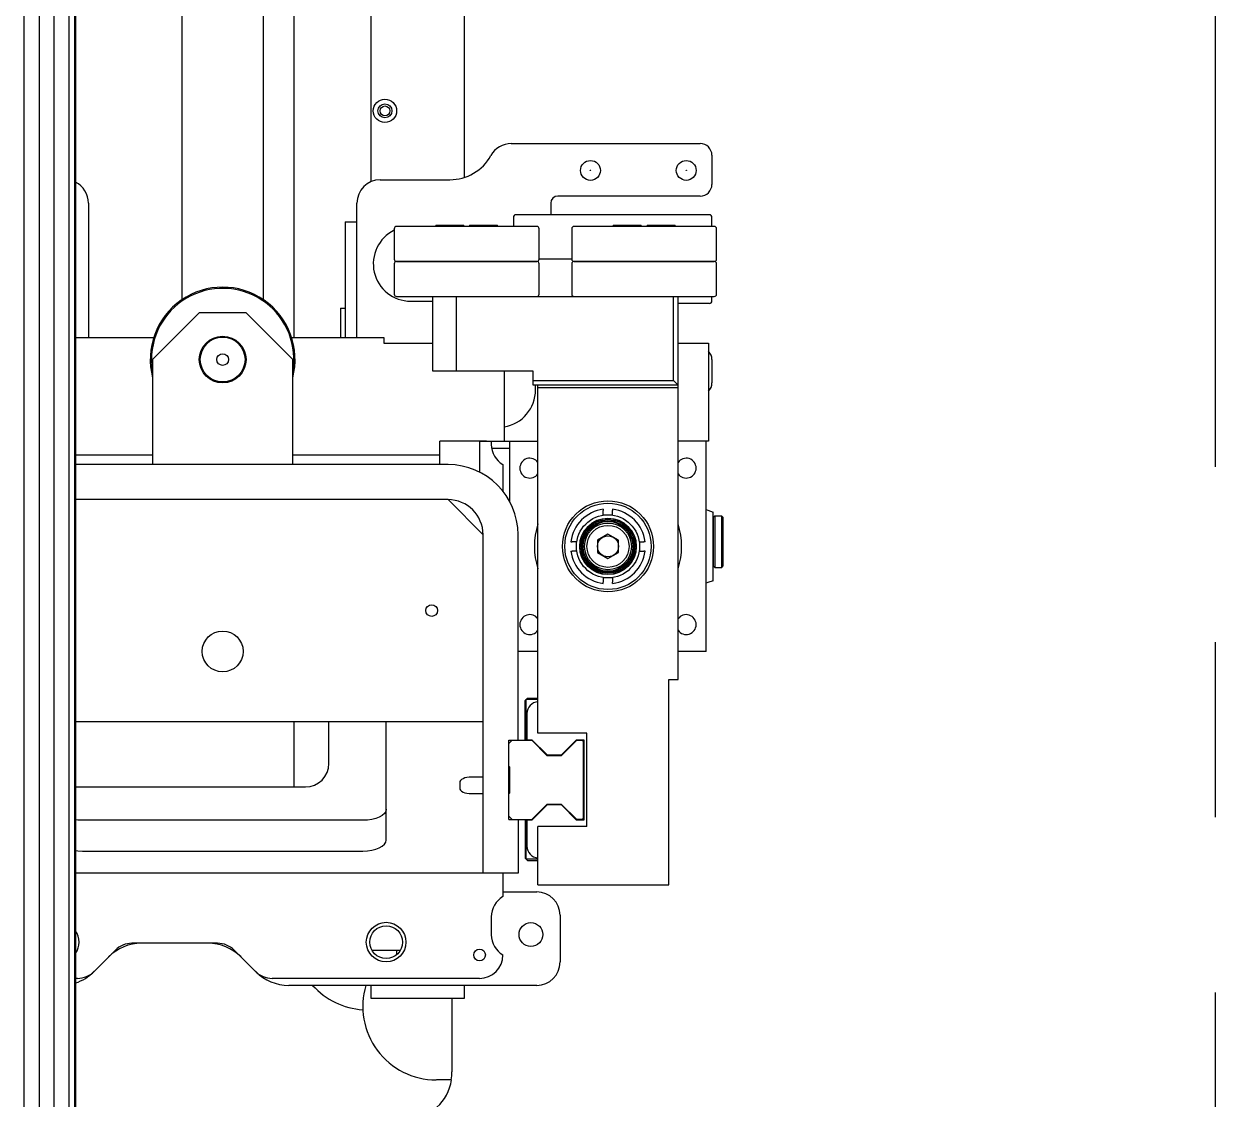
# Model space of a CAD drawing. Header units: inches. Extents: x -347369 to -260369, y 119522 to 149869.
# Drawn here: x -282840 to -282330, y 137604 to 138064 of the extents above; entities that cross this region are included whole.
import ezdxf

# ---------------------------------------------------------------- set-up
doc = ezdxf.new("R2010")
doc.units = ezdxf.units.IN
doc.header["$LTSCALE"] = 300
doc.linetypes.add('CENTRO', pattern=[2, 1.25, -0.25, 0.25, -0.25])
for name, color, linetype in [('ASSI', 254, 'CENTRO'), ('MACCHINA', 40, 'Continuous'), ('QUOTE', 7, 'Continuous')]:
    doc.layers.add(name, color=color, linetype=linetype)

# ---------------------------------------------------------------- blocks, each defined once
blk = doc.blocks.new('A$C27be3406')
at = {"layer": 'ASSI'}
blk.add_line((0, 2250), (0, -3750), dxfattribs=at)
at = {"layer": 'MACCHINA'}
for p, q in [((-510.14, 131.85), (-510.14, -1699.85)), ((-503.64, 131.85), (-503.64, -1699.85)), ((-497.36, 131.85), (-497.36, -1699.85)), ((-490.86, 131.85), (-490.86, -1699.85)), ((-488.5, 129.11), (-488.5, -1697.11)), ((-488, 128.93), (-488, -1696.95)), ((-321.5, -1001.02), (-321.5, -52.5)), ((-361.5, -57.4), (-361.5, -1002.83)), ((-394.5, -110.79), (-394.5, -1069.5)), ((-407.5, -1053.41), (-407.5, -116.04)), ((-442.5, -129.32), (-442.5, -1053.41)), ((-301.43, -986.5), (-220.5, -986.5)), ((-215.5, -991.5), (-215.5, -1004)), ((-357.5, -1002), (-327.69, -1002)), ((-220.5, -1009), (-281.5, -1009)), ((-482.5, -1012), (-482.5, -1069.5)), ((-367.5, -1069.5), (-367.5, -1012)), ((-284.5, -1012), (-284.5, -1017)), ((-372.5, -1020), (-372.5, -1069.5)), ((-372.5, -1020), (-367.5, -1020)), ((-300.5, -1018.1), (-300.5, -1022)), ((-216.6, -1017), (-299.4, -1017)), ((-215.5, -1022), (-215.5, -1018.1)), ((-351.5, -1023), (-351.5, -1036)), ((-344.35, -1022.1), (-344.35, -1022.2)), ((-333.75, -1021.5), (-333.75, -1021.8)), ((-333.75, -1021.5), (-321.75, -1021.5)), ((-333.75, -1021.8), (-333.55, -1022)), ((-321.95, -1022), (-321.75, -1021.8)), ((-321.75, -1021.8), (-321.75, -1021.5)), ((-319.25, -1021.5), (-319.25, -1021.8)), ((-319.25, -1021.5), (-307.25, -1021.5)), ((-319.25, -1021.8), (-319.05, -1022)), ((-307.45, -1022), (-307.25, -1021.8)), ((-307.25, -1021.8), (-307.25, -1021.5)), ((-296.65, -1022.2), (-296.65, -1022.1)), ((-289.5, -1036), (-289.5, -1023)), ((-275.5, -1023), (-275.5, -1036)), ((-268.35, -1022.1), (-268.35, -1022.2)), ((-257.75, -1021.5), (-257.75, -1021.8)), ((-257.75, -1021.5), (-245.75, -1021.5)), ((-257.75, -1021.8), (-257.55, -1022)), ((-245.95, -1022), (-245.75, -1021.8)), ((-245.75, -1021.8), (-245.75, -1021.5)), ((-243.25, -1021.5), (-243.25, -1021.8)), ((-243.25, -1021.5), (-231.25, -1021.5)), ((-243.25, -1021.8), (-243.05, -1022)), ((-231.45, -1022), (-231.25, -1021.8)), ((-231.25, -1021.8), (-231.25, -1021.5)), ((-220.65, -1022.2), (-220.65, -1022.1)), ((-213.5, -1036), (-213.5, -1023)), ((-351.5, -1038), (-351.5, -1051)), ((-344.35, -1036.8), (-344.35, -1036.9)), ((-344.35, -1037.1), (-344.35, -1037.2)), ((-296.65, -1036.9), (-296.65, -1036.8)), ((-296.65, -1037.2), (-296.65, -1037.1)), ((-275.5, -1036), (-289.5, -1036)), ((-289.5, -1051), (-289.5, -1038)), ((-275.5, -1038), (-275.5, -1051)), ((-268.35, -1036.8), (-268.35, -1036.9)), ((-268.35, -1037.1), (-268.35, -1037.2)), ((-220.65, -1036.9), (-220.65, -1036.8)), ((-220.65, -1037.2), (-220.65, -1037.1)), ((-213.5, -1051), (-213.5, -1038)), ((-344.5, -1054), (-335, -1054)), ((-344.35, -1051.8), (-344.35, -1051.9)), ((-335, -1084), (-335, -1052)), ((-325, -1052), (-325, -1084)), ((-325, -1052), (-230, -1052)), ((-296.65, -1051.9), (-296.65, -1051.8)), ((-268.35, -1051.8), (-268.35, -1051.9)), ((-232, -1088), (-232, -1052)), ((-230, -1216), (-230, -1052)), ((-216.6, -1055), (-230, -1055)), ((-220.65, -1051.9), (-220.65, -1051.8)), ((-215.5, -1053.9), (-215.5, -1052)), ((-435, -1059), (-455, -1079)), ((-415, -1059), (-435, -1059)), ((-395, -1079), (-415, -1059)), ((-374.5, -1057), (-372.5, -1057)), ((-374.5, -1057), (-374.5, -1069.5)), ((-488, -1069.5), (-454.51, -1069.5)), ((-395.49, -1069.5), (-356, -1069.5)), ((-356, -1069.5), (-356, -1072)), ((-356, -1072), (-335, -1072)), ((-230, -1072), (-217, -1072)), ((-217, -1072), (-217, -1114)), ((-455, -1079), (-455, -1124)), ((-395, -1124), (-395, -1079)), ((-215.5, -1079), (-215.5, -1089)), ((-292, -1084), (-335, -1084)), ((-304.5, -1084), (-304.5, -1114)), ((-292, -1090), (-292, -1084)), ((-292, -1088), (-232, -1088)), ((-230, -1090), (-292, -1090)), ((-291, -1092), (-291, -1090)), ((-290, -1239), (-290, -1090)), ((-290, -1091), (-230, -1091)), ((-230, -1090), (-232, -1088)), ((-312, -1113.9), (-332, -1113.9)), ((-332, -1124), (-332, -1113.9)), ((-315, -1114), (-290, -1114)), ((-315, -1114), (-315, -1127.21)), ((-312, -1113.9), (-312, -1114)), ((-310, -1114), (-310, -1115.34)), ((-309.86, -1117), (-302, -1117)), ((-302, -1139.94), (-302, -1114)), ((-217, -1114), (-230, -1114)), ((-218, -1204), (-218, -1114)), ((-455, -1120), (-488, -1120)), ((-332, -1120), (-395, -1120)), ((-328.5, -1124), (-488, -1124)), ((-305, -1124), (-305, -1135.35)), ((-328.5, -1139), (-488, -1139)), ((-313.5, -1154), (-328.5, -1139)), ((-262, -1143.13), (-262, -1143.63)), ((-258, -1143.13), (-258, -1143.63)), ((-215, -1173.7), (-215, -1144.3)), ((-214.8, -1147), (-215, -1147)), ((-214.3, -1146), (-214.8, -1146.5)), ((-214.8, -1167.5), (-214.8, -1146.5)), ((-211.3, -1146), (-214.3, -1146)), ((-214.3, -1146), (-214.3, -1168)), ((-210.8, -1146.5), (-211.3, -1146)), ((-211.3, -1168), (-211.3, -1146)), ((-210.8, -1146.5), (-210.8, -1167.5)), ((-313.5, -1299), (-313.5, -1154)), ((-298.5, -1242), (-298.5, -1154)), ((-275.87, -1157), (-275.37, -1157)), ((-260, -1153.8), (-264.5, -1156.4)), ((-264.5, -1156.4), (-264.5, -1161.6)), ((-255.5, -1156.4), (-260, -1153.8)), ((-255.5, -1161.6), (-255.5, -1156.4)), ((-244.13, -1157), (-244.63, -1157)), ((-275.87, -1161), (-275.37, -1161)), ((-264.5, -1161.6), (-260, -1164.2)), ((-260, -1164.2), (-255.5, -1161.6)), ((-244.13, -1161), (-244.63, -1161)), ((-215, -1167), (-214.8, -1167)), ((-214.8, -1167.5), (-214.3, -1168)), ((-214.3, -1168), (-211.3, -1168)), ((-211.3, -1168), (-210.8, -1167.5)), ((-262, -1174.87), (-262, -1174.37)), ((-258, -1174.87), (-258, -1174.37)), ((-290, -1204), (-298.5, -1204)), ((-218, -1204), (-230, -1204)), ((-234, -1304), (-234, -1216)), ((-234, -1216), (-230, -1216)), ((-294.5, -1224), (-295.5, -1225)), ((-294.5, -1224), (-290, -1224)), ((-295.5, -1242), (-295.5, -1225)), ((-295, -1242), (-295, -1224.5)), ((-295, -1224.5), (-290, -1224.5)), ((-488, -1234), (-313.5, -1234)), ((-394.5, -1234), (-394.5, -1262)), ((-379.5, -1252), (-379.5, -1234)), ((-355, -1284.79), (-355, -1234)), ((-294.73, -1230.58), (-294.73, -1241.8)), ((-269, -1239), (-290, -1239)), ((-269, -1279), (-269, -1239)), ((-302.5, -1242), (-292.64, -1242)), ((-302.5, -1276), (-302.5, -1242)), ((-302.5, -1243.4), (-301.1, -1242)), ((-294.73, -1241.8), (-292.56, -1241.8)), ((-292.64, -1242), (-286.14, -1248.5)), ((-292.56, -1241.8), (-286.06, -1248.3)), ((-279.94, -1248.3), (-273.44, -1241.8)), ((-279.86, -1248.5), (-273.36, -1242)), ((-273.44, -1241.8), (-270.3, -1241.8)), ((-273.36, -1242), (-270.5, -1242)), ((-271, -1242), (-270.5, -1242.5)), ((-270.5, -1276), (-270.5, -1242)), ((-270.3, -1241.8), (-270.3, -1276.2)), ((-286.14, -1248.5), (-279.86, -1248.5)), ((-286.06, -1248.3), (-279.94, -1248.3)), ((-302.1, -1253.5), (-302.5, -1253.1)), ((-302.1, -1264.5), (-302.1, -1253.5)), ((-313.5, -1257.8), (-318.5, -1257.8)), ((-488, -1262), (-389.5, -1262)), ((-323.5, -1260.17), (-323.5, -1262.54)), ((-318.5, -1264.91), (-313.5, -1264.91)), ((-302.5, -1264.9), (-302.1, -1264.5)), ((-286.14, -1269.5), (-292.64, -1276)), ((-286.06, -1269.7), (-292.56, -1276.2)), ((-279.86, -1269.5), (-286.14, -1269.5)), ((-279.94, -1269.7), (-286.06, -1269.7)), ((-273.44, -1276.2), (-279.94, -1269.7)), ((-273.36, -1276), (-279.86, -1269.5)), ((-301.1, -1276), (-302.5, -1274.6)), ((-365, -1276.32), (-485, -1276.32)), ((-302.5, -1276), (-292.64, -1276)), ((-298.5, -1276), (-298.5, -1299)), ((-295.5, -1276), (-295.5, -1292.5)), ((-295, -1293), (-295, -1276)), ((-294.73, -1276.2), (-294.73, -1287.42)), ((-292.56, -1276.2), (-294.73, -1276.2)), ((-290, -1304), (-290, -1279)), ((-269, -1279), (-290, -1279)), ((-270.3, -1276.2), (-273.44, -1276.2)), ((-270.5, -1276), (-273.36, -1276)), ((-270.5, -1275.5), (-271, -1276)), ((-485, -1289.53), (-365, -1289.53)), ((-294.5, -1293.5), (-295.5, -1292.5)), ((-290, -1293), (-295, -1293)), ((-294.5, -1293.5), (-290, -1293.5)), ((-298.5, -1299), (-488, -1299)), ((-305, -1299), (-305, -1309)), ((-290, -1304), (-234, -1304)), ((-305, -1307), (-290.5, -1307)), ((-310, -1317.66), (-310, -1325.34)), ((-280.5, -1317), (-280.5, -1337)), ((-427.14, -1329), (-463.86, -1329)), ((-470.93, -1331.93), (-480.07, -1341.07)), ((-410.93, -1341.07), (-420.07, -1331.93)), ((-361.06, -1332), (-348.94, -1332)), ((-350.5, -1332), (-350.5, -1333.86)), ((-480.07, -1341.07), (-480.14, -1341.14)), ((-410.86, -1341.14), (-410.93, -1341.07)), ((-487.14, -1344), (-488, -1344)), ((-315, -1344), (-403.86, -1344)), ((-290.5, -1347), (-396.72, -1347)), ((-361.5, -1347), (-361.5, -1352.5)), ((-321.5, -1352.5), (-321.5, -1347)), ((-361.5, -1352.5), (-321.5, -1352.5)), ((-326.8, -1352.5), (-326.8, -1384)), ((-327.03, -1387.5), (-333.5, -1387.5))]:
    blk.add_line(p, q, dxfattribs=at)
at = {"layer": 'MACCHINA', "flags": 128}
for points in [[(-455.5, -1079), (-455.32, -1082.3), (-455, -1084.5)], [(-218, -1143.28), (-217.23, -1143.57), (-215, -1144.3)], [(-215, -1173.7), (-217.23, -1174.43), (-218, -1174.72)], [(-318.5, -1257.8), (-319.48, -1257.85), (-320.41, -1257.98), (-321.28, -1258.2), (-322.04, -1258.5), (-322.66, -1258.86), (-323.12, -1259.27), (-323.4, -1259.71), (-323.5, -1260.17)], [(-323.5, -1262.54), (-323.4, -1263), (-323.12, -1263.45), (-322.66, -1263.86), (-322.04, -1264.21), (-321.28, -1264.51), (-320.41, -1264.73), (-319.48, -1264.86), (-318.5, -1264.91)], [(-355, -1271.58), (-355.19, -1272.51), (-355.76, -1273.39), (-356.69, -1274.21), (-357.93, -1274.93), (-359.44, -1275.52), (-361.17, -1275.96), (-363.05, -1276.23), (-365, -1276.32)], [(-485, -1276.32), (-486.95, -1276.23), (-488, -1276.1)], [(-365, -1289.53), (-363.05, -1289.44), (-361.17, -1289.17), (-359.44, -1288.73), (-357.93, -1288.14), (-356.69, -1287.43), (-355.76, -1286.61), (-355.19, -1285.72), (-355, -1284.79)], [(-488, -1289.31), (-486.95, -1289.44), (-485, -1289.53)]]:
    blk.add_lwpolyline(points, dxfattribs=at)
at = {"layer": 'MACCHINA'}
for centre, radius in [((-355.5, -972.5), 5), ((-355.5, -972.5), 3), ((-355.5, -972.5), 2.1), ((-267.5, -998), 4.25), ((-226.5, -998), 4.25), ((-267.5, -998), 0.0893), ((-226.5, -998), 0.0893), ((-425, -1079), 10), ((-425, -1079), 9.6), ((-425, -1079), 2.5), ((-260, -1159), 19.5), ((-260, -1159), 18.5), ((-260, -1159), 13.5), ((-260, -1159), 12.1), ((-260, -1159), 12), ((-260, -1159), 11.5), ((-260, -1159), 11), ((-260, -1159), 10.65), ((-260, -1159), 10), ((-260, -1159), 9), ((-260, -1159), 4.5), ((-335.5, -1186.5), 2.5), ((-425, -1204), 8.75), ((-355, -1328.5), 8.5), ((-293, -1325.25), 5.1), ((-355, -1328.5), 7), ((-315, -1334), 2.5)]:
    blk.add_circle(centre, radius, dxfattribs=at)
for centre, radius, start, end in [((-301.43, -996.5), 10, 90, 151.0967), ((-220.5, -991.5), 5, 0, 90), ((-327.69, -982), 20, 270, 331.0967), ((-492.5, -1012), 10, 0, 63.2563), ((-357.5, -1012), 10, 90, 180), ((-220.5, -1004), 5, 270, 0), ((-281.5, -1012), 3, 90, 180), ((-299.4, -1018.1), 1.1, 90, 180), ((-216.6, -1018.1), 1.1, 0, 90), ((-344.5, -1038), 16, 115.9445, 270), ((-350.5, -1023), 1, 90, 180), ((-290.5, -1023), 1, 0, 90), ((-274.5, -1023), 1, 90, 180), ((-214.5, -1023), 1, 0, 90), ((-350.5, -1036), 1, 180, 270), ((-350.5, -1038), 1, 90, 180), ((-290.5, -1036), 1, 270, 0), ((-290.5, -1038), 1, 0, 90), ((-274.5, -1036), 1, 180, 270), ((-274.5, -1038), 1, 90, 180), ((-214.5, -1036), 1, 270, 0), ((-214.5, -1038), 1, 0, 90), ((-425, -1079), 31, 345.4074, 194.6231), ((-425, -1079), 30.5, 349.6111, 180), ((-350.5, -1051), 1, 180, 270), ((-290.5, -1051), 1, 270, 0), ((-274.5, -1051), 1, 180, 270), ((-216.6, -1053.9), 1.1, 270, 0), ((-214.5, -1051), 1, 270, 0), ((-220.5, -1079), 5, 0, 45.573), ((-220.5, -1089), 5, 314.427, 0), ((-307, -1092), 16, 278.9893, 0), ((-300, -1115.34), 10, 180, 240), ((-293.5, -1125.5), 4.25, 34.5603, 325.4397), ((-226.5, -1125.5), 4.25, 214.5603, 145.3488), ((-328.5, -1154), 30, 0, 90), ((-328.5, -1154), 15, 0, 90), ((-260, -1159), 16, 97.1808, 172.8192), ((-260, -1159), 16, 7.1808, 82.8192), ((-260, -1159), 31.5, 162.2472, 197.7528), ((-260, -1159), 31.5, 342.2472, 17.7528), ((-260, -1159), 16, 187.1808, 262.8192), ((-260, -1159), 16, 277.1808, 352.8192), ((-293.5, -1192.5), 4.25, 34.5603, 325.44), ((-226.5, -1192.5), 4.25, 214.5603, 145.4397), ((-289.73, -1230.58), 5, 93.1105, 180), ((-389.5, -1252), 10, 270, 0), ((-289.73, -1287.42), 5, 180, 266.8895), ((-300, -1317.66), 10, 120, 180), ((-290.5, -1317), 10, 0, 90), ((-495, -1328.5), 8.5, 325.4397, 34.5603), ((-300, -1325.34), 10, 180, 240), ((-459.72, -1349), 20, 90, 135), ((-463.86, -1339), 10, 90, 135), ((-431.28, -1349), 20, 45, 90), ((-427.14, -1339), 10, 45, 90), ((-315, -1334), 10, 270, 0), ((-494.28, -1327), 20, 288.3133, 315), ((-487.14, -1334), 10, 270, 315), ((-403.86, -1334), 10, 225, 270), ((-396.72, -1327), 20, 225, 270), ((-290.5, -1337), 10, 270, 0), ((-363, -1326), 31.5, 221.8103, 266.4196), ((-333.5, -1356), 31.5, 163.3985, 269.8631), ((-346.01, -1384.84), 19.17, 271.4376, 352.0097)]:
    blk.add_arc(centre, radius, start, end, dxfattribs=at)
blk.add_ellipse((-348.09, -1384), major_axis=(21.28, 0), ratio=0.939693, start_param=6.10728, end_param=6.283185, dxfattribs=at)
for points, knots in [([(-290.53, -1022), (-290.54, -1022), (-290.56, -1022), (-291.39, -1022), (-293.13, -1022), (-295.25, -1022), (-297.49, -1022), (-299.96, -1022), (-302.52, -1022), (-305.05, -1022), (-307.77, -1022), (-311.6, -1022), (-315.62, -1022), (-319.7, -1022), (-323.66, -1022), (-328.39, -1022), (-333.08, -1022), (-336.84, -1022), (-339.88, -1022), (-342.46, -1022), (-344.58, -1022), (-346.28, -1022), (-347.72, -1022), (-349.28, -1022), (-350.19, -1022), (-350.52, -1022), (-350.48, -1022), (-350.47, -1022)], [0, 0, 0, 0, 0.023656, 0.08536, 0.143577, 0.182409, 0.222442, 0.263597, 0.295776, 0.327949, 0.360813, 0.393671, 0.459304, 0.491483, 0.523656, 0.58536, 0.643577, 0.682409, 0.722442, 0.763597, 0.795776, 0.827949, 0.860813, 0.893671, 0.959304, 0.991483, 1, 1, 1, 1]), ([(-214.53, -1022), (-214.54, -1022), (-214.56, -1022), (-215.39, -1022), (-217.13, -1022), (-219.25, -1022), (-221.49, -1022), (-223.96, -1022), (-226.52, -1022), (-229.05, -1022), (-231.77, -1022), (-235.6, -1022), (-239.62, -1022), (-243.7, -1022), (-247.66, -1022), (-252.39, -1022), (-257.08, -1022), (-260.84, -1022), (-263.88, -1022), (-266.46, -1022), (-268.58, -1022), (-270.28, -1022), (-271.72, -1022), (-273.28, -1022), (-274.19, -1022), (-274.52, -1022), (-274.48, -1022), (-274.47, -1022)], [0, 0, 0, 0, 0.023656, 0.08536, 0.143577, 0.182409, 0.222442, 0.263597, 0.295776, 0.327949, 0.360813, 0.393671, 0.459304, 0.491483, 0.523656, 0.58536, 0.643577, 0.682409, 0.722442, 0.763597, 0.795776, 0.827949, 0.860813, 0.893671, 0.959304, 0.991483, 1, 1, 1, 1]), ([(-290.53, -1037), (-290.54, -1037), (-290.56, -1037), (-291.39, -1037), (-293.13, -1037), (-295.25, -1037), (-297.49, -1037), (-299.96, -1037), (-302.52, -1037), (-305.05, -1037), (-307.77, -1037), (-311.6, -1037), (-315.62, -1037), (-319.7, -1037), (-323.66, -1037), (-328.39, -1037), (-333.08, -1037), (-336.84, -1037), (-339.88, -1037), (-342.46, -1037), (-344.58, -1037), (-346.28, -1037), (-347.72, -1037), (-349.28, -1037), (-350.19, -1037), (-350.52, -1037), (-350.48, -1037), (-350.47, -1037)], [0, 0, 0, 0, 0.023656, 0.08536, 0.143577, 0.182409, 0.222442, 0.263597, 0.295776, 0.327949, 0.360813, 0.393671, 0.459304, 0.491483, 0.523656, 0.58536, 0.643577, 0.682409, 0.722442, 0.763597, 0.795776, 0.827949, 0.860813, 0.893671, 0.959304, 0.991483, 1, 1, 1, 1]), ([(-350.47, -1037), (-350.48, -1037), (-350.52, -1037), (-350.29, -1037), (-349.76, -1037), (-348.6, -1037), (-346.85, -1037), (-344.58, -1037), (-342.05, -1037), (-338.47, -1037), (-334.18, -1037), (-330.19, -1037), (-326.55, -1037), (-323.01, -1037), (-319.7, -1037), (-316.65, -1037), (-313.62, -1037), (-309.65, -1037), (-305.91, -1037), (-302.52, -1037), (-299.46, -1037), (-296.25, -1037), (-293.67, -1037), (-292.02, -1037), (-291.04, -1037), (-290.55, -1037), (-290.53, -1037), (-290.53, -1037)], [0, 0, 0, 0, 0.008523, 0.040696, 0.07356, 0.106417, 0.172051, 0.204229, 0.236403, 0.298107, 0.356324, 0.395156, 0.435189, 0.476344, 0.508523, 0.540696, 0.57356, 0.606417, 0.672051, 0.704229, 0.736403, 0.798107, 0.856324, 0.895156, 0.935189, 0.976344, 1, 1, 1, 1]), ([(-214.53, -1037), (-214.54, -1037), (-214.56, -1037), (-215.39, -1037), (-217.13, -1037), (-219.25, -1037), (-221.49, -1037), (-223.96, -1037), (-226.52, -1037), (-229.05, -1037), (-231.77, -1037), (-235.6, -1037), (-239.62, -1037), (-243.7, -1037), (-247.66, -1037), (-252.39, -1037), (-257.08, -1037), (-260.84, -1037), (-263.88, -1037), (-266.46, -1037), (-268.58, -1037), (-270.28, -1037), (-271.72, -1037), (-273.28, -1037), (-274.19, -1037), (-274.52, -1037), (-274.48, -1037), (-274.47, -1037)], [0, 0, 0, 0, 0.023656, 0.08536, 0.143577, 0.182409, 0.222442, 0.263597, 0.295776, 0.327949, 0.360813, 0.393671, 0.459304, 0.491483, 0.523656, 0.58536, 0.643577, 0.682409, 0.722442, 0.763597, 0.795776, 0.827949, 0.860813, 0.893671, 0.959304, 0.991483, 1, 1, 1, 1]), ([(-274.47, -1037), (-274.48, -1037), (-274.52, -1037), (-274.29, -1037), (-273.76, -1037), (-272.6, -1037), (-270.85, -1037), (-268.58, -1037), (-266.05, -1037), (-262.47, -1037), (-258.18, -1037), (-254.19, -1037), (-250.55, -1037), (-247.01, -1037), (-243.7, -1037), (-240.65, -1037), (-237.62, -1037), (-233.65, -1037), (-229.91, -1037), (-226.52, -1037), (-223.46, -1037), (-220.25, -1037), (-217.67, -1037), (-216.02, -1037), (-215.04, -1037), (-214.55, -1037), (-214.53, -1037), (-214.53, -1037)], [0, 0, 0, 0, 0.008523, 0.0406962, 0.0735596, 0.1064173, 0.1720506, 0.2042294, 0.2364025, 0.2981066, 0.3563236, 0.3951555, 0.435189, 0.4763442, 0.508523, 0.5406962, 0.5735596, 0.6064173, 0.6720506, 0.7042294, 0.7364025, 0.7981066, 0.8563236, 0.8951555, 0.935189, 0.9763442, 1, 1, 1, 1]), ([(-350.47, -1052), (-350.48, -1052), (-350.52, -1052), (-350.29, -1052), (-349.76, -1052), (-348.6, -1052), (-346.85, -1052), (-344.58, -1052), (-342.05, -1052), (-338.47, -1052), (-334.18, -1052), (-330.19, -1052), (-326.55, -1052), (-323.01, -1052), (-319.7, -1052), (-316.65, -1052), (-313.62, -1052), (-309.65, -1052), (-305.91, -1052), (-302.52, -1052), (-299.46, -1052), (-296.25, -1052), (-293.67, -1052), (-292.02, -1052), (-291.04, -1052), (-290.55, -1052), (-290.53, -1052), (-290.53, -1052)], [0, 0, 0, 0, 0.008523, 0.040696, 0.07356, 0.106417, 0.172051, 0.204229, 0.236403, 0.298107, 0.356324, 0.395156, 0.435189, 0.476344, 0.508523, 0.540696, 0.57356, 0.606417, 0.672051, 0.704229, 0.736403, 0.798107, 0.856324, 0.895156, 0.935189, 0.976344, 1, 1, 1, 1]), ([(-274.47, -1052), (-274.48, -1052), (-274.52, -1052), (-274.29, -1052), (-273.76, -1052), (-272.6, -1052), (-270.85, -1052), (-268.58, -1052), (-266.05, -1052), (-262.47, -1052), (-258.18, -1052), (-254.19, -1052), (-250.55, -1052), (-247.01, -1052), (-243.7, -1052), (-240.65, -1052), (-237.62, -1052), (-233.65, -1052), (-229.91, -1052), (-226.52, -1052), (-223.46, -1052), (-220.25, -1052), (-217.67, -1052), (-216.02, -1052), (-215.04, -1052), (-214.55, -1052), (-214.53, -1052), (-214.53, -1052)], [0, 0, 0, 0, 0.008523, 0.040696, 0.07356, 0.106417, 0.172051, 0.204229, 0.236403, 0.298107, 0.356324, 0.395156, 0.435189, 0.476344, 0.508523, 0.540696, 0.57356, 0.606417, 0.672051, 0.704229, 0.736403, 0.798107, 0.856324, 0.895156, 0.935189, 0.976344, 1, 1, 1, 1]), ([(-262, -1145.5), (-262, -1145.48), (-262, -1145.41), (-262, -1145.18), (-262, -1144.74), (-262, -1144.17), (-262, -1143.79), (-262, -1143.63)], [0, 0, 0, 0, 0.060974, 0.232004, 0.517446, 0.802818, 1, 1, 1, 1]), ([(-262, -1145.5), (-261.34, -1145.5), (-260.67, -1145.5), (-260.01, -1145.5), (-260, -1145.5)], [0, 0, 0, 0, 0.989127, 1, 1, 1, 1]), ([(-260, -1145.5), (-259.99, -1145.5), (-259.33, -1145.5), (-258.66, -1145.5), (-258, -1145.5)], [0, 0, 0, 0, 0.010873, 1, 1, 1, 1]), ([(-258, -1145.5), (-258, -1145.48), (-258, -1145.41), (-258, -1145.18), (-258, -1144.74), (-258, -1144.17), (-258, -1143.79), (-258, -1143.63)], [0, 0, 0, 0, 0.060974, 0.232004, 0.517446, 0.802818, 1, 1, 1, 1]), ([(-273.5, -1157), (-273.57, -1157), (-273.74, -1157), (-274.18, -1157), (-274.73, -1157), (-275.14, -1157), (-275.32, -1157), (-275.37, -1157)], [0, 0, 0, 0, 0.1961956, 0.4777339, 0.762103, 0.9422814, 1, 1, 1, 1]), ([(-273.5, -1159), (-273.5, -1158.99), (-273.5, -1158.33), (-273.5, -1157.66), (-273.5, -1157)], [0, 0, 0, 0, 0.010873, 1, 1, 1, 1]), ([(-246.5, -1157), (-246.48, -1157), (-246.37, -1157), (-246.11, -1157), (-245.65, -1157), (-245.16, -1157), (-244.78, -1157), (-244.63, -1157)], [0, 0, 0, 0, 0.06704, 0.347539, 0.521612, 0.808802, 1, 1, 1, 1]), ([(-246.5, -1157), (-246.5, -1157.66), (-246.5, -1158.33), (-246.5, -1158.99), (-246.5, -1159)], [0, 0, 0, 0, 0.989127, 1, 1, 1, 1]), ([(-273.5, -1161), (-273.57, -1161), (-273.74, -1161), (-274.18, -1161), (-274.73, -1161), (-275.14, -1161), (-275.32, -1161), (-275.37, -1161)], [0, 0, 0, 0, 0.196196, 0.477734, 0.762103, 0.942281, 1, 1, 1, 1]), ([(-273.5, -1161), (-273.5, -1160.34), (-273.5, -1159.67), (-273.5, -1159.01), (-273.5, -1159)], [0, 0, 0, 0, 0.989127, 1, 1, 1, 1]), ([(-246.5, -1159), (-246.5, -1159.01), (-246.5, -1159.67), (-246.5, -1160.34), (-246.5, -1161)], [0, 0, 0, 0, 0.010873, 1, 1, 1, 1]), ([(-246.5, -1161), (-246.48, -1161), (-246.41, -1161), (-246.18, -1161), (-245.74, -1161), (-245.17, -1161), (-244.79, -1161), (-244.63, -1161)], [0, 0, 0, 0, 0.060974, 0.232004, 0.517446, 0.802818, 1, 1, 1, 1]), ([(-262, -1172.5), (-262, -1172.57), (-262, -1172.74), (-262, -1173.18), (-262, -1173.73), (-262, -1174.14), (-262, -1174.32), (-262, -1174.37)], [0, 0, 0, 0, 0.196196, 0.477734, 0.762103, 0.942281, 1, 1, 1, 1]), ([(-260, -1172.5), (-260.01, -1172.5), (-260.67, -1172.5), (-261.34, -1172.5), (-262, -1172.5)], [0, 0, 0, 0, 0.010873, 1, 1, 1, 1]), ([(-258, -1172.5), (-258.66, -1172.5), (-259.33, -1172.5), (-259.99, -1172.5), (-260, -1172.5)], [0, 0, 0, 0, 0.989127, 1, 1, 1, 1]), ([(-258, -1172.5), (-258, -1172.57), (-258, -1172.74), (-258, -1173.18), (-258, -1173.73), (-258, -1174.14), (-258, -1174.32), (-258, -1174.37)], [0, 0, 0, 0, 0.196196, 0.477734, 0.762103, 0.942281, 1, 1, 1, 1])]:
    blk.add_open_spline(points, degree=3, knots=knots, dxfattribs=at)

msp = doc.modelspace()

# ---------------------------------------------------------------- block references
at = {"layer": 'QUOTE'}
msp.add_blockref('A$C27be3406', (-282330.166, 138999.656), dxfattribs=at)

doc.saveas('drawing.dxf')
